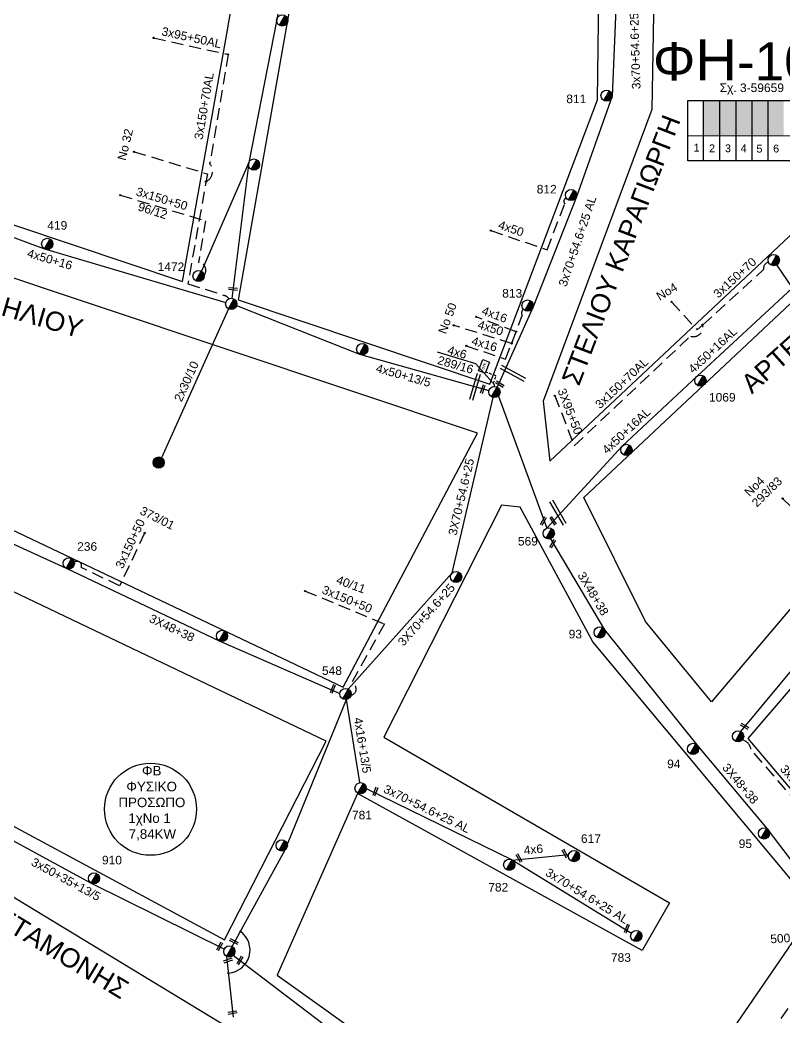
# Model space of a CAD drawing. Header units: millimetres. Extents: x 864 to 3062, y 833 to 2619.
# Drawn here: x 1552.8 to 1713.4, y 1338.7 to 1548.2 of the extents above; entities that cross this region are included whole.
import ezdxf
from ezdxf.enums import TextEntityAlignment as Align

# ---------------------------------------------------------------- set-up
doc = ezdxf.new("R2010")
doc.units = ezdxf.units.MM
doc.linetypes.add('DASHED', pattern=[19.05, 12.7, -6.35])
for name, color, linetype, lineweight in [('.15', 7, 'Continuous', 30), ('2x30_10', 7, 'Continuous', 30), ('3x150+50', 7, 'Continuous', 30), ('3x150+70', 7, 'Continuous', 30), ('3x150+70AL', 7, 'DASHED', 30), ('3x150AL+50CU', 7, 'Continuous', 30), ('3X48+38', 7, 'Continuous', 30), ('3x50+35+13_5', 7, 'Continuous', 30), ('3x70+54.6+25 AL', 7, 'SYN_LINE', 30), ('3x95+35', 7, 'Continuous', 30), ('3X95+50', 7, 'Continuous', 30), ('3x95+50AL', 7, 'Continuous', 30), ('4x16', 7, 'Continuous', 30), ('4x16+13_5', 7, 'Continuous', 30), ('4x50', 7, 'Continuous', 30), ('4x50+13_5', 7, 'Continuous', 30), ('4x50+16', 7, 'Continuous', 30), ('4x50+16AL', 7, 'Continuous', 30), ('4x6', 7, 'SYN_LINE', 30), ('text διευθύνσεων', 250, 'Continuous', 30), ('Υπόβαθρο ΔΕΗ', 7, 'Continuous', 30)]:
    doc.layers.add(name, color=color, linetype=linetype, lineweight=lineweight)
for name, color, linetype in [('Pillar OTE', 7, 'Continuous'), ('TEXT ΚΑΛΩΔΙΩΝ', 7, 'Continuous'), ('Άγνωστα', 7, 'Continuous'), ('Επιγραφές - Σχήματα', 7, 'Continuous'), ('Καλώδια ΧΤ   3x150AL+50CU', 7, 'DASHED'), ('Μηχανική τομή', 7, 'Continuous'), ('Στύλος Ξύλινος', 7, 'Continuous'), ('Στύλος Ξύλινος @ 1', 7, 'Continuous'), ('Στύλος ΦΜ', 7, 'Continuous'), ('Στύλος ΦΜ @ 1', 7, 'Continuous'), ('Συνδέσεις', 7, 'Continuous'), ('Τομή', 7, 'Continuous'), ('Υπόγεια καλώδια Παροχών ΧΤ   4x6', 7, 'DASHED')]:
    doc.layers.add(name, color=color, linetype=linetype)
doc.styles.add('arial', font='arial.ttf')
doc.styles.get("Standard").update_dxf_attribs({"font": 'arial.ttf'})
doc.linetypes.add('SYN_LINE', pattern='A,0.5,-0.0001,["/\\/\\/\\/",Standard,S=0.1,R=0,X=0,Y=-0.05],-0.25', length=0.7501)
doc.dimstyles.new('ISO-25', dxfattribs={"dimtxt": 2.5, "dimasz": 2.5, "dimexe": 1.25, "dimexo": 0.625, "dimtad": 1, "dimtxsty": 'Standard', "dimcen": 2.5, "dimadec": 0, "dimazin": 0, "dimtfac": 1, "dimtmove": 0, "dimatfit": 3, "dimfxl": 1, "dimarcsym": 0})

# ---------------------------------------------------------------- blocks, each defined once
blk = doc.blocks.new('ΥΠΑΡΧΩΝ ΤΣΙΜΕΝΤΕΝΙΟΣ ΣΤΥΛΟΣ')
at = {"layer": 'Στύλος ΦΜ'}
blk.add_hatch(color=7, dxfattribs=at).paths.add_polyline_path([(-1.29, -2.28, 0.574793), (2.62, 0, 0.268822), (1.3, 2.27)])
at = {"layer": 'Στύλος ΦΜ', "color": 7}
blk.add_line((-1.29, -2.28), (1.3, 2.27), dxfattribs=at)
blk.add_circle((0, 0), 2.62, dxfattribs=at)
at = {"layer": 'Στύλος ΦΜ', "flags": 4}
for tag, p in [('ΑΡΙΘΜΟΣ', (-4.68, 8.05)), ('ΤΥΠΟΣ', (-4.91, 3.03))]:
    blk.add_attdef(tag, p, '', height=4, dxfattribs=at)
blk = doc.blocks.new('ΥΠΑΡΧΩΝ ΞΥΛΙΝΟΣ ΣΤΥΛΟΣ')
at = {"layer": 'Στύλος Ξύλινος'}
h = blk.add_hatch(color=7, dxfattribs=at)
h.paths.add_polyline_path([(-2.62, 0, 0.270008), (-1.29, -2.28), (1.3, 2.27, 0.576266)])
h.paths.add_polyline_path([(-1.29, -2.28, 0.574793), (2.62, 0, 0.268822), (1.3, 2.27)])
at = {"layer": 'Στύλος Ξύλινος', "color": 7}
blk.add_line((-1.29, -2.28), (1.3, 2.27), dxfattribs=at)
blk.add_circle((0, 0), 2.62, dxfattribs=at)
at = {"layer": 'Στύλος Ξύλινος', "flags": 4}
for tag, p in [('ΑΡΙΘΜΟΣ', (-4.91, 8.6)), ('ΤΥΠΟΣ', (-4.85, 3.39))]:
    blk.add_attdef(tag, p, '', height=4, dxfattribs=at)
blk = doc.blocks.new('ΤΟΜΗ')
at = {"layer": 'Τομή', "ltscale": 40}
for p, q in [((-5.68, 0), (17.06, 0)), ((-5.68, -2.77), (17.06, -2.77))]:
    blk.add_line(p, q, dxfattribs=at)
blk = doc.blocks.new('_ΣΥΝΔΕΣΗ')
at = {"layer": 'Συνδέσεις', "linetype": 'SYN_LINE', "ltscale": 40}
blk.add_hatch(color=256, dxfattribs=at).paths.add_polyline_path([(0.5, -0.01, 1), (-0.5, -0.01, 1)])
at = {"layer": 'Συνδέσεις'}
blk.add_circle((0, -0.01), 0.5, dxfattribs=at)
blk = doc.blocks.new('ΜΗΧΑΝΙΚΗ ΤΟΜΗ')
at = {"layer": 'Μηχανική τομή', "ltscale": 40}
for p, q in [((-1.89, 0.78), (5.69, 0.78)), ((-1.89, -0.77), (5.69, -0.77))]:
    blk.add_line(p, q, dxfattribs=at)
blk = doc.blocks.new('PILLAR ΟΤΕ')
at = {"layer": 'Pillar OTE', "ltscale": 40}
blk.add_lwpolyline([(-3.31, 2.02), (3.39, 2.02), (3.39, -1.99), (-3.31, -1.99)], close=True, dxfattribs=at)
at = {"layer": 'Pillar OTE', "insert": (-1.81, 0.71), "char_height": 1.3575, "width": 109.961, "attachment_point": 1}
blk.add_mtext('{\\fArial|b1|i0|c161|p34;OTE}', dxfattribs=at)

msp = doc.modelspace()

# ---------------------------------------------------------------- hatches: boundary and pattern name
at = {"layer": 'Καλώδια ΧΤ   3x150AL+50CU', "linetype": 'DASHED', "lineweight": -3, "ltscale": 0.2}
h = msp.add_hatch(color=5, dxfattribs=at)
h.dxf.hatch_style = 1
h.paths.add_polyline_path([(1699.91, 1531.25), (1696.47, 1531.25), (1696.47, 1523.89), (1699.91, 1523.89)])
h = msp.add_hatch(color=1, dxfattribs=at)
h.dxf.hatch_style = 1
h.paths.add_polyline_path([(1699.91, 1523.89), (1703.35, 1523.89), (1703.35, 1531.25), (1699.91, 1531.25)])
h = msp.add_hatch(color=173, dxfattribs=at)
h.dxf.hatch_style = 1
h.paths.add_polyline_path([(1706.65, 1531.25), (1703.35, 1531.25), (1703.35, 1523.89), (1706.65, 1523.88)])
h = msp.add_hatch(color=2, dxfattribs=at)
h.dxf.hatch_style = 1
h.paths.add_polyline_path([(1709.95, 1531.25), (1706.65, 1531.25), (1706.65, 1523.88), (1709.95, 1523.88)])
h = msp.add_hatch(color=27, dxfattribs=at)
h.dxf.hatch_style = 1
h.paths.add_polyline_path([(1713.33, 1531.25), (1710.04, 1531.25), (1710.04, 1523.88), (1713.33, 1523.88)])

# ---------------------------------------------------------------- linework, layer by layer
at = {"layer": '.15', "color": 173, "linetype": 'DASHED', "lineweight": -3, "ltscale": 0.2}
msp.add_lwpolyline([(1576.82, 1520.5), (1592.23, 1515.86), (1588.12, 1492.75), (1595.84, 1490.31, -0.181285), (1596.74, 1489.61, -76.802209)], format="xyb", dxfattribs=at)
at = {"lineweight": -3, "ltscale": 0.2}
msp.add_circle((1580.27, 1382.37), 9.67, dxfattribs=at)
at = {"layer": '2x30_10', "color": 173, "linetype": 'Continuous', "lineweight": -3, "ltscale": 0.2}
msp.add_lwpolyline([(1596.64, 1487.51), (1582.57, 1456.22)], dxfattribs=at)
at = {"layer": '3x150+50', "color": 173, "linetype": 'DASHED', "lineweight": -3, "ltscale": 0.2}
msp.add_lwpolyline([(1573.89, 1511.39), (1591.83, 1506.01), (1590.37, 1497.2, -0.625814), (1591.53, 1494.55, 39.737625)], format="xyb", dxfattribs=at)
at = {"layer": '3x150+50', "color": 27, "linetype": 'DASHED', "lineweight": -3, "ltscale": 0.2}
msp.add_lwpolyline([(1579.04, 1440.4), (1573.79, 1429.32), (1565.71, 1433.15, 0.823914), (1564.26, 1434.22, -1.985342)], format="xyb", dxfattribs=at)
at = {"layer": '3x150+50', "color": 6, "linetype": 'DASHED', "lineweight": -3, "ltscale": 0.2}
msp.add_lwpolyline([(1612.75, 1428.22), (1629.4, 1421.33), (1622.48, 1408.86, -0.823736), (1622.39, 1406.33, 66.352901)], format="xyb", dxfattribs=at)
at = {"layer": '3x150+70', "color": 5, "linetype": 'DASHED', "lineweight": -3, "ltscale": 0.2}
for points in [[(1696.3, 1484.11), (1709.08, 1495.74, -0.403645), (1710.13, 1497.3, 31.328186)], [(1669.3, 1458.74), (1693.71, 1481.75, 0.58715), (1696.29, 1484.17, -2.30488)]]:
    msp.add_lwpolyline(points, format="xyb", dxfattribs=at)
at = {"layer": '3x150+70AL', "color": 173, "linetype": 'DASHED', "lineweight": -3, "ltscale": 0.2}
msp.add_lwpolyline([(1596.59, 1540.95), (1592.7, 1517.99, -0.497458), (1591.94, 1514.22, -1122.483819)], format="xyb", dxfattribs=at)
at = {"layer": '3x150+70AL', "color": 133, "linetype": 'DASHED', "lineweight": -3, "ltscale": 0.2}
msp.add_lwpolyline([(1724.56, 1355.05, -1.338966), (1722.92, 1352.99), (1702.09, 1323.31), (1682.77, 1293.44, 1.25461), (1683.38, 1292.35, 0.379459)], format="xyb", dxfattribs=at)
at = {"layer": '3x150AL+50CU', "color": 30, "linetype": 'DASHED', "lineweight": -3, "ltscale": 0.2}
msp.add_lwpolyline([(1727.31, 1359.19, -0.979304), (1728.23, 1360.21), (1732.77, 1357.28), (1737.16, 1362.35), (1726.19, 1372.02), (1706.41, 1394.99, 0.354219), (1704.56, 1396.86, -1.679576)], format="xyb", dxfattribs=at)
at = {"layer": '3X48+38', "color": 6, "linetype": 'Continuous', "lineweight": -3, "ltscale": 0.2}
for points in [[(1653.36, 1469.19), (1663.53, 1441.41)], [(1664.34, 1439.2), (1675.69, 1420.06), (1695.32, 1395.56), (1709.75, 1378.31), (1724.5, 1358.98)], [(1597.43, 1353.51), (1608.53, 1373.82), (1621.43, 1405.41)]]:
    msp.add_lwpolyline(points, dxfattribs=at)
at = {"layer": '3X48+38', "color": 27, "linetype": 'Continuous', "lineweight": -3, "ltscale": 0.2}
msp.add_lwpolyline([(1496.07, 1465.3), (1530.21, 1448.35), (1545.16, 1440.93), (1562.52, 1432.99), (1594.72, 1417.77), (1620.07, 1406.7)], dxfattribs=at)
at = {"layer": '3x50+35+13_5', "color": 85, "linetype": 'Continuous', "lineweight": -3, "ltscale": 0.2}
for points in [[(1480.8, 1413.99), (1496.69, 1405.43), (1530.07, 1387.34), (1567.82, 1366.84), (1595.79, 1353.01)], [(1597.68, 1351.66), (1619.42, 1335.14), (1639.23, 1321.06), (1659.62, 1306.54), (1682.06, 1291.8)]]:
    msp.add_lwpolyline(points, dxfattribs=at)
at = {"layer": '3x50+35+13_5', "color": 6, "linetype": 'Continuous', "lineweight": -3, "ltscale": 0.2}
msp.add_lwpolyline([(1596.26, 1351.47), (1597.67, 1338.7)], dxfattribs=at)
at = {"layer": '3x70+54.6+25 AL', "color": 173, "linetype": 'SYN_LINE', "lineweight": -3, "ltscale": 15}
for points in [[(1609.93, 1614.25), (1614.2, 1595.22), (1610.76, 1571.65), (1606.78, 1548.26), (1600.91, 1518.27), (1597.36, 1489.7)], [(1600.91, 1518.27), (1590.95, 1495.43)]]:
    msp.add_lwpolyline(points, dxfattribs=at)
at = {"layer": '3x70+54.6+25 AL', "color": 30, "linetype": 'SYN_LINE', "lineweight": -3, "ltscale": 15}
msp.add_lwpolyline([(1676.98, 1608.09), (1678.23, 1583.49), (1678.48, 1560.64), (1677.27, 1532.19), (1669.76, 1511.01), (1660.64, 1487.92), (1653.11, 1471.05)], dxfattribs=at)
at = {"layer": '3x70+54.6+25 AL', "color": 6, "linetype": 'SYN_LINE', "lineweight": -3, "ltscale": 15}
msp.add_lwpolyline([(1621.83, 1407.6), (1643.68, 1432.04), (1652.26, 1468.88)], dxfattribs=at)
at = {"layer": '3x70+54.6+25 AL', "color": 27, "linetype": 'SYN_LINE', "lineweight": -3, "ltscale": 15}
msp.add_lwpolyline([(1625.58, 1386.7), (1656.23, 1371.73), (1681.32, 1356.36)], dxfattribs=at)
at = {"layer": '3x95+35', "color": 30, "linetype": 'DASHED', "lineweight": -3, "ltscale": 0.2}
msp.add_lwpolyline([(1713.08, 1447.65), (1725.65, 1435.48), (1724.36, 1433.84, 0.515205), (1724.05, 1432.84, 22.399279)], format="xyb", dxfattribs=at)
at = {"layer": '3X95+50', "color": 5, "linetype": 'DASHED', "lineweight": -3, "ltscale": 0.2}
for points in [[(1689.74, 1488.97), (1695.16, 1483.06), (1696.3, 1484.11)], [(1665.22, 1469.25), (1669.3, 1458.74)]]:
    msp.add_lwpolyline(points, dxfattribs=at)
at = {"layer": '3x95+50AL', "color": 173, "linetype": 'DASHED', "lineweight": -3, "ltscale": 0.2}
msp.add_lwpolyline([(1580.93, 1544.42), (1596.59, 1540.95)], dxfattribs=at)
at = {"layer": '4x16', "color": 30, "linetype": 'DASHED', "lineweight": -3, "ltscale": 0.2}
msp.add_lwpolyline([(1646.62, 1479.72), (1654.89, 1476.96), (1658.39, 1486.08, -0.390295), (1658.62, 1487.41, 75.912643)], format="xyb", dxfattribs=at)
msp.add_lwpolyline([(1657.09, 1482.7), (1648.68, 1485.82)], dxfattribs=at)
at = {"layer": '4x16+13_5', "color": 27, "linetype": 'Continuous', "lineweight": -3, "ltscale": 0.2}
msp.add_lwpolyline([(1624.28, 1387.97), (1621.43, 1405.41)], dxfattribs=at)
at = {"layer": '4x50', "color": 30, "linetype": 'DASHED', "lineweight": -3, "ltscale": 0.2}
msp.add_lwpolyline([(1651.79, 1503.93), (1663.58, 1499.93), (1667.33, 1509.57, -0.636935), (1667.68, 1510.74, 163.377654)], format="xyb", dxfattribs=at)
msp.add_lwpolyline([(1656.15, 1480.24), (1643.98, 1484.02)], dxfattribs=at)
at = {"layer": '4x50+13_5', "color": 1, "linetype": 'Continuous', "lineweight": -3, "ltscale": 0.2}
msp.add_lwpolyline([(1598.35, 1488.2), (1624.17, 1478), (1651.39, 1470.35)], dxfattribs=at)
at = {"layer": '4x50+16', "color": 1, "linetype": 'Continuous', "lineweight": -3, "ltscale": 0.2}
msp.add_lwpolyline([(1516.87, 1515.27), (1558, 1500.13), (1596.09, 1488.86)], dxfattribs=at)
at = {"layer": '4x50+16AL', "color": 5, "linetype": 'Continuous', "lineweight": -3, "ltscale": 0.2}
for points in [[(1732.31, 1515.85), (1715.09, 1491.84), (1695.1, 1473.36), (1679.38, 1458.62), (1663.53, 1441.41)], [(1715.14, 1491.91), (1711.88, 1496.76)]]:
    msp.add_lwpolyline(points, dxfattribs=at)
at = {"layer": '4x50+16AL', "color": 30, "linetype": 'Continuous', "lineweight": -3, "ltscale": 0.2}
msp.add_lwpolyline([(1704.31, 1398.72), (1721.56, 1419.41), (1730.37, 1430.52), (1742.28, 1444.53)], dxfattribs=at)
at = {"layer": '4x6', "color": 27, "linetype": 'SYN_LINE', "lineweight": -3, "ltscale": 15}
msp.add_lwpolyline([(1656.29, 1371.69), (1668.13, 1372.88)], dxfattribs=at)
at = {"layer": 'Pillar OTE', "lineweight": -3, "ltscale": 40}
for points in [[(1693.15, 1518.61), (1693.15, 1531.25), (1723.48, 1531.25), (1723.48, 1518.59), (1693.15, 1518.62)], [(1696.47, 1518.61), (1696.47, 1531.25)], [(1699.91, 1518.61), (1699.91, 1531.25)], [(1703.35, 1518.61), (1703.35, 1531.25)], [(1706.65, 1518.6), (1706.65, 1531.25)], [(1710.04, 1518.6), (1710.04, 1531.25)], [(1693.15, 1523.9), (1723.48, 1523.87)]]:
    msp.add_lwpolyline(points, dxfattribs=at)
at = {"layer": 'Υπόβαθρο ΔΕΗ', "lineweight": -3}
for points in [[(1608.02, 1613.79), (1549.2, 1619.91), (1532.01, 1545.26), (1517.2, 1516.65), (1587.02, 1493.22), (1596.31, 1545.3)], [(1675.19, 1608.08), (1620.38, 1612.51), (1598.67, 1489.39), (1651.59, 1471.71), (1674.2, 1531.4)], [(1718.58, 1594.05), (1690.45, 1602.17), (1686.79, 1597.54), (1685.57, 1529.36), (1662.76, 1468.12), (1664.2, 1455.51), (1730.57, 1517.79), (1748.04, 1545.14)], [(1648.99, 1461.36), (1515.85, 1505.87), (1496.82, 1466.88), (1620.78, 1408.02)], [(1617.21, 1396.66), (1491.59, 1456.63), (1472.71, 1421.2), (1595.83, 1354.92)], [(1689.32, 1362.71), (1683.55, 1352.67), (1623.78, 1385.65), (1606.88, 1347.54), (1676.35, 1297.85), (1720, 1361.44), (1673.18, 1417.57), (1657.97, 1445.86), (1654.03, 1446.23), (1629.28, 1397.53)], [(1571.18, 1285.74), (1604.83, 1331.45), (1537.62, 1372.27), (1508.79, 1329.65), (1537.8, 1309.03), (1556.77, 1295.41), (1571.18, 1285.74)]]:
    msp.add_lwpolyline(points, close=True, dxfattribs=at)
for points in [[(1758.99, 1476.73), (1698.11, 1404.95), (1684.25, 1421.84), (1671.35, 1447.84), (1733.01, 1505.75), (1735.54, 1505.58, 0.122658)], [(1792.15, 1473.97), (1802.91, 1458.84), (1734.98, 1372.26), (1727, 1372.26), (1705.87, 1397.23), (1769.38, 1471.24, 0.175478)]]:
    msp.add_lwpolyline(points, format="xyb", close=True, dxfattribs=at)
msp.add_lwpolyline([(1648.6, 1475.95), (1640.56, 1478.41)], dxfattribs=at)
msp.add_arc((1596.35, 1352.79), 4.83, 273.5852, 54.1478, dxfattribs=at)
at = {"layer": 'Υπόγεια καλώδια Παροχών ΧΤ   4x6', "color": 1, "linetype": 'DASHED', "ltscale": 0.05}
msp.add_lwpolyline([(1652.48, 1471.21, 0.450081), (1652.29, 1471.81), (1652.9, 1473.4), (1650.68, 1474.23)], format="xyb", dxfattribs=at)

# ---------------------------------------------------------------- block references
at = {"layer": 'Pillar OTE', "xscale": 0.3750000000000001, "yscale": 0.3750000000000001, "zscale": 0.3750000000000001, "rotation": 69.25266937783537}
msp.add_blockref('PILLAR ΟΤΕ', (1650.33, 1475.4), dxfattribs=at)
at = {"layer": 'Μηχανική τομή', "lineweight": -3, "zscale": 0.4999999999999997}
for p, xscale, yscale, rotation in [((1598.07, 1491.6), 0.249999999999946, 0.249999999999946, 174.4298595827747), ((1649.97, 1470.21), 0.2499999999999461, 0.2499999999999461, 71.67982353562562), ((1653.25, 1471.94), 0.2499999999999461, 0.2499999999999461, 328.8125684295962), ((1662.6, 1442.54), 0.2499999999999461, 0.2499999999999461, 61.3033695725084), ((1665.16, 1442.58), 0.2499999999999461, 0.2499999999999461, 122.6067391450131), ((1664.6, 1437.78), 0.2499999999999461, 0.2499999999999461, 61.3033695725084), ((1618.72, 1408.1), 0.2499999999999458, 0.2499999999999458, 248.9365260926364), ((1705.56, 1399.54), 0.2499999999999461, 0.2499999999999461, 150.5148215912048), ((1627.65, 1386.52), 0.2499999999999458, 0.2499999999999458, 248.9365260926364), ((1657.43, 1372.56), 0.2499999999999458, 0.2499999999999458, 299.6969575159379), ((1667.08, 1373.53), 0.2499999999999458, 0.2499999999999458, 299.6969575159379), ((1680.5, 1357.75), 0.2499999999999458, 0.2499999999999458, 248.9365260926364), ((1595, 1353.94), 0.2499999999999462, 0.2499999999999462, 240.3996471379264), ((1598.26, 1354.37), 0.2499999999999462, 0.2499999999999462, 154.0853549275791), ((1599.25, 1351.02), 0.2499999999999462, 0.2499999999999462, 240.3996471379264), ((1596.96, 1350.72), 0.2499999999999463, 0.2499999999999463, 199.0782551174919), ((1597.96, 1339.69), 0.2499999999999463, 0.2499999999999463, 189.4839576900311)]:
    msp.add_blockref('ΜΗΧΑΝΙΚΗ ΤΟΜΗ', p, dxfattribs=dict(at, xscale=xscale, yscale=yscale, rotation=rotation))
at = {"layer": 'Στύλος Ξύλινος @ 1', "lineweight": -3, "ltscale": 40, "xscale": 0.4499999999998181, "yscale": 0.4499999999998181, "zscale": 0.4499999999998181}
msp.add_blockref('ΥΠΑΡΧΩΝ ΞΥΛΙΝΟΣ ΣΤΥΛΟΣ', (1581.99, 1455.2), dxfattribs=at)
at = {"layer": 'Στύλος ΦΜ @ 1', "lineweight": -3, "ltscale": 40, "xscale": 0.4499999999998181, "yscale": 0.4499999999998181, "zscale": 0.4499999999998181}
for p in [(1607.95, 1548.09), (1602, 1517.81), (1711.23, 1497.73), (1597.22, 1488.53), (1624.75, 1479.03), (1652.53, 1470.03), (1680.27, 1457.86), (1644.47, 1431.17), (1595.3, 1418.79), (1703.73, 1397.69), (1607.85, 1374.78), (1596.84, 1352.49)]:
    msp.add_blockref('ΥΠΑΡΧΩΝ ΤΣΙΜΕΝΤΕΝΙΟΣ ΣΤΥΛΟΣ', p, dxfattribs=at)
at = {"layer": 'Στύλος ΦΜ @ 1', "lineweight": -3, "ltscale": 40}
ref = msp.add_blockref('ΥΠΑΡΧΩΝ ΤΣΙΜΕΝΤΕΝΙΟΣ ΣΤΥΛΟΣ', (1676.09, 1532.29), dxfattribs=dict(at, xscale=0.4499999999998278, yscale=0.4499999999998278, zscale=0.4499999999998278))
ref.add_attrib('ΤΥΠΟΣ', '811', (1667.63, 1530.71), dxfattribs={"layer": 'Στύλος ΦΜ', "height": 1.8, "flags": 4})
ref = msp.add_blockref('ΥΠΑΡΧΩΝ ΤΣΙΜΕΝΤΕΝΙΟΣ ΣΤΥΛΟΣ', (1668.65, 1511.41), dxfattribs=dict(at, xscale=0.4499999999998028, yscale=0.4499999999998028, zscale=0.4499999999998028))
ref.add_attrib('ΤΥΠΟΣ', '812', (1661.42, 1511.74), dxfattribs={"layer": 'Στύλος ΦΜ', "height": 1.8, "flags": 4})
ref = msp.add_blockref('ΥΠΑΡΧΩΝ ΤΣΙΜΕΝΤΕΝΙΟΣ ΣΤΥΛΟΣ', (1558.58, 1501.15), dxfattribs=dict(at, xscale=0.4499999999998278, yscale=0.4499999999998278, zscale=0.4499999999998278))
ref.add_attrib('ΤΥΠΟΣ', '419', (1558.58, 1504.13), dxfattribs={"layer": 'Στύλος ΦΜ', "height": 1.8, "flags": 4})
ref = msp.add_blockref('ΥΠΑΡΧΩΝ ΤΣΙΜΕΝΤΕΝΙΟΣ ΣΤΥΛΟΣ', (1590.36, 1494.4), dxfattribs=dict(at, xscale=0.4499999999997691, yscale=0.4499999999997691, zscale=0.4499999999997691))
ref.add_attrib('ΤΥΠΟΣ', '1472', (1581.77, 1495.44), dxfattribs={"layer": 'Στύλος ΦΜ', "height": 1.8, "rotation": 360, "flags": 4})
ref = msp.add_blockref('ΥΠΑΡΧΩΝ ΤΣΙΜΕΝΤΕΝΙΟΣ ΣΤΥΛΟΣ', (1659.49, 1488.2), dxfattribs=dict(at, xscale=0.4499999999998385, yscale=0.4499999999998385, zscale=0.4499999999998385))
ref.add_attrib('ΤΥΠΟΣ', '813', (1654.17, 1489.86), dxfattribs={"layer": 'Στύλος ΦΜ', "height": 1.8, "rotation": 360, "flags": 4})
ref = msp.add_blockref('ΥΠΑΡΧΩΝ ΤΣΙΜΕΝΤΕΝΙΟΣ ΣΤΥΛΟΣ', (1695.81, 1472.42), dxfattribs=dict(at, xscale=0.4499999999997378, yscale=0.4499999999997378, zscale=0.4499999999997378))
ref.add_attrib('ΤΥΠΟΣ', '1069', (1697.61, 1468.02), dxfattribs={"layer": 'Στύλος ΦΜ', "height": 1.8, "rotation": 360, "flags": 4})
ref = msp.add_blockref('ΥΠΑΡΧΩΝ ΤΣΙΜΕΝΤΕΝΙΟΣ ΣΤΥΛΟΣ', (1663.94, 1440.31), dxfattribs=dict(at, xscale=0.4499999999998181, yscale=0.4499999999998181, zscale=0.4499999999998181))
ref.add_attrib('ΤΥΠΟΣ', '569', (1657.46, 1437.78), dxfattribs={"layer": 'Στύλος ΦΜ', "height": 1.8, "flags": 4})
ref = msp.add_blockref('ΥΠΑΡΧΩΝ ΤΣΙΜΕΝΤΕΝΙΟΣ ΣΤΥΛΟΣ', (1563.1, 1434.01), dxfattribs=dict(at, xscale=0.4499999999998321, yscale=0.4499999999998321, zscale=0.4499999999998321))
ref.add_attrib('ΤΥΠΟΣ', '236', (1564.86, 1436.67), dxfattribs={"layer": 'Στύλος ΦΜ', "height": 1.8, "flags": 4})
ref = msp.add_blockref('ΥΠΑΡΧΩΝ ΤΣΙΜΕΝΤΕΝΙΟΣ ΣΤΥΛΟΣ', (1674.65, 1419.51), dxfattribs=dict(at, xscale=0.4499999999998181, yscale=0.4499999999998181, zscale=0.4499999999998181))
ref.add_attrib('ΤΥΠΟΣ', '93', (1668.13, 1418.27), dxfattribs={"layer": 'Στύλος ΦΜ', "height": 1.8, "flags": 4})
ref = msp.add_blockref('ΥΠΑΡΧΩΝ ΤΣΙΜΕΝΤΕΝΙΟΣ ΣΤΥΛΟΣ', (1621.24, 1406.58), dxfattribs=dict(at, xscale=0.4499999999998383, yscale=0.4499999999998383, zscale=0.4499999999998383))
ref.add_attrib('ΤΥΠΟΣ', '548', (1616.3, 1410.6), dxfattribs={"layer": 'Στύλος ΦΜ', "height": 1.8, "flags": 4})
ref = msp.add_blockref('ΥΠΑΡΧΩΝ ΤΣΙΜΕΝΤΕΝΙΟΣ ΣΤΥΛΟΣ', (1694.26, 1395.05), dxfattribs=dict(at, xscale=0.4499999999998037, yscale=0.4499999999998037, zscale=0.4499999999998037))
ref.add_attrib('ΤΥΠΟΣ', '94', (1688.82, 1391.01), dxfattribs={"layer": 'Στύλος ΦΜ', "height": 1.8, "flags": 4})
ref = msp.add_blockref('ΥΠΑΡΧΩΝ ΤΣΙΜΕΝΤΕΝΙΟΣ ΣΤΥΛΟΣ', (1624.41, 1386.79), dxfattribs=dict(at, xscale=0.4499999999998097, yscale=0.4499999999998097, zscale=0.4499999999998097))
ref.add_attrib('ΤΥΠΟΣ', '781', (1622.6, 1380.25), dxfattribs={"layer": 'Στύλος ΦΜ', "height": 1.8, "flags": 4})
ref = msp.add_blockref('ΥΠΑΡΧΩΝ ΤΣΙΜΕΝΤΕΝΙΟΣ ΣΤΥΛΟΣ', (1709.17, 1377.29), dxfattribs=dict(at, xscale=0.4499999999998181, yscale=0.4499999999998181, zscale=0.4499999999998181))
ref.add_attrib('ΤΥΠΟΣ', '95', (1703.86, 1374.23), dxfattribs={"layer": 'Στύλος ΦΜ', "height": 1.8, "flags": 4})
ref = msp.add_blockref('ΥΠΑΡΧΩΝ ΤΣΙΜΕΝΤΕΝΙΟΣ ΣΤΥΛΟΣ', (1669.25, 1372.52), dxfattribs=dict(at, xscale=0.4499999999998282, yscale=0.4499999999998282, zscale=0.4499999999998282))
ref.add_attrib('ΤΥΠΟΣ', '617', (1670.71, 1375.3), dxfattribs={"layer": 'Στύλος ΦΜ', "height": 1.8, "flags": 4})
ref = msp.add_blockref('ΥΠΑΡΧΩΝ ΤΣΙΜΕΝΤΕΝΙΟΣ ΣΤΥΛΟΣ', (1568.4, 1367.86), dxfattribs=dict(at, xscale=0.4499999999998581, yscale=0.4499999999998581, zscale=0.4499999999998581))
ref.add_attrib('ΤΥΠΟΣ', '910', (1570.07, 1370.79), dxfattribs={"layer": 'Στύλος ΦΜ', "height": 1.8, "flags": 4})
ref = msp.add_blockref('ΥΠΑΡΧΩΝ ΤΣΙΜΕΝΤΕΝΙΟΣ ΣΤΥΛΟΣ', (1655.65, 1370.71), dxfattribs=dict(at, xscale=0.4499999999997857, yscale=0.4499999999997857, zscale=0.4499999999997857))
ref.add_attrib('ΤΥΠΟΣ', '782', (1651.24, 1365.09), dxfattribs={"layer": 'Στύλος ΦΜ', "height": 1.8, "rotation": 360, "flags": 4})
ref = msp.add_blockref('ΥΠΑΡΧΩΝ ΤΣΙΜΕΝΤΕΝΙΟΣ ΣΤΥΛΟΣ', (1682.33, 1355.74), dxfattribs=dict(at, xscale=0.4499999999998762, yscale=0.4499999999998762, zscale=0.4499999999998762))
ref.add_attrib('ΤΥΠΟΣ', '783', (1677.01, 1350.32), dxfattribs={"layer": 'Στύλος ΦΜ', "height": 1.8, "flags": 4})
at = {"layer": 'Συνδέσεις', "lineweight": -3, "xscale": 0.25, "yscale": 0.25, "zscale": 0.25}
for p in [(1580.93, 1544.42), (1596.59, 1540.95), (1576.82, 1520.5), (1591.94, 1514.22), (1573.9, 1511.39), (1651.79, 1503.93), (1689.74, 1488.97), (1648.68, 1485.82), (1643.98, 1484.03), (1696.29, 1484.18), (1657.09, 1482.71), (1646.62, 1479.72), (1656.15, 1480.24), (1665.23, 1469.25), (1713.08, 1447.65), (1579.04, 1440.4), (1612.76, 1428.22), (1599.18, 1356.71), (1596.65, 1347.97)]:
    msp.add_blockref('_ΣΥΝΔΕΣΗ', p, dxfattribs=at)
at = {"layer": 'Τομή', "lineweight": -3, "xscale": 0.2499999999999996, "yscale": 0.2499999999999996, "zscale": 0.2499999999999996}
for p, rotation in [((1657.53, 1472.92), 151.3567301652979), ((1647.76, 1469.89), 73.56869730137768), ((1666.3, 1443.27), 120.0001268936477)]:
    msp.add_blockref('ΤΟΜΗ', p, dxfattribs=dict(at, rotation=rotation))

# ---------------------------------------------------------------- texts
at = {"lineweight": -3, "ltscale": 30, "char_height": 1.63, "width": 11.2573, "attachment_point": 1}
for s, insert in [('1', (1694.39, 1522.18)), ('2', (1697.63, 1522.04)), ('3', (1700.96, 1522.04)), ('4', (1704.26, 1522.04)), ('5', (1707.57, 1521.96)), ('6', (1711.09, 1521.99))]:
    msp.add_mtext(s, dxfattribs=dict(at, insert=insert))
at = {"layer": 'text διευθύνσεων', "color": 7, "lineweight": -3, "ltscale": 40, "char_height": 4, "width": 94.4586, "attachment_point": 1, "style": 'arial'}
for s, insert, rotation in [('ΣTEΛIOY ΚΑΡΑΓΙΩΡΓΗ ', (1666.55, 1472.54), 69.0751), ('APTEMIΔOΣ', (1703.95, 1472.45), 41.888), ('HΛIOY', (1549.77, 1490.06), 343.62), ('KAΣTAMONHΣ', (1543.11, 1365.71), 328.9099)]:
    msp.add_mtext(s, dxfattribs=dict(at, insert=insert, rotation=rotation))
at = {"layer": 'TEXT ΚΑΛΩΔΙΩΝ', "linetype": 'Continuous', "lineweight": -3, "ltscale": 0.2}
for s, rotation, p in [('3x70+54.6+25 AL', 91.6942, (1682.04, 1543.56)), ('3x95+50AL', 347.5021, (1588.91, 1544.49)), ('3x150+70AL', 80.392, (1591.5, 1530.1)), ('3x150+50', 343.3131, (1582.67, 1510.63)), ('3x70+54.6+25 AL', 71.3361, (1669.97, 1501.71)), ('4x50', 341.2601, (1656.04, 1504.39)), ('4x50+16', 343.5248, (1559.13, 1497.92)), ('3x150+70', 42.3233, (1703.04, 1494.05)), ('4x16', 339.6586, (1652.57, 1486.3)), ('4x50', 342.7349, (1651.72, 1483.5)), ('4x50+16AL', 42.7521, (1698.38, 1478.84)), ('4x16', 343.955, (1650.44, 1480.11)), ('4x6', 343.955, (1644.71, 1478.38)), ('289/16', 343.955, (1644.36, 1475.76)), ('2x30/10', 65.7922, (1587.81, 1472.27)), ('4x50+13/5', 344.2976, (1633.42, 1473.53)), ('3x150+70AL', 43.3094, (1679.27, 1471.91)), ('3X95+50', 291.188, (1668.43, 1465.97)), ('4x50+16AL', 43.141, (1680.24, 1461.9)), ('3X70+54.6+25', 76.8939, (1645.55, 1448)), ('3x150+50', 64.6772, (1575.99, 1438.16)), ('3X48+38', 300.66, (1673.28, 1427.66)), ('3x150+50', 337.5272, (1621.6, 1426.51)), ('3X70+54.6+25', 48.1987, (1638.23, 1423.25)), ('3X48+38', 334.6948, (1584.78, 1420.47)), ('4x16+13/5', 279.2667, (1624.82, 1395.81)), ('3X48+38', 309.9195, (1704.21, 1387.75)), ('3x150AL+50CU', 310.73, (1718.91, 1384.57)), ('3x70+54.6+25 AL', 333.9716, (1638.35, 1382.47)), ('4x6', 5.7157, (1660.71, 1373.94)), ('3x50+35+13/5', 331.5009, (1562.52, 1367.67)), ('3x70+54.6+25 AL', 328.5041, (1672, 1364.18)), ('500', 3.5625, (1712.59, 1355.24))]:
    msp.add_text(s, height=1.8, rotation=rotation, dxfattribs=at).set_placement(p, align=Align.MIDDLE_CENTER)
at = {"layer": 'Άγνωστα', "lineweight": -3, "ltscale": 40, "insert": (1699.86, 1534.85), "char_height": 1.8, "width": 27.758, "attachment_point": 1, "style": 'arial'}
msp.add_mtext('Σχ. 3-59659', dxfattribs=at)
at = {"layer": 'Άγνωστα', "lineweight": -3, "ltscale": 40, "char_height": 1.8, "width": 27.758, "attachment_point": 1, "style": 'arial'}
for s, insert, rotation in [('No 32', (1573.28, 1518.98), 76.1755), ('96/12', (1578.02, 1509.93), 342.2601), ('\\pt12.6;No4', (1686.31, 1490.71), 30.9441), ('\\pt5.4,12.6;No 50', (1640.65, 1482.69), 69.6506), ('No4', (1704.88, 1449.23), 44.5009), ('293/83', (1706.41, 1447), 44.5009), ('373/01', (1578.69, 1446.09), 333.3), ('40/11', (1619.76, 1431.55), 339.6367)]:
    msp.add_mtext(s, dxfattribs=dict(at, insert=insert, rotation=rotation))
at = {"layer": 'Υπόβαθρο ΔΕΗ', "lineweight": -3, "attachment_point": 1}
for s, insert, char_height, width in [('Φ{\\H1.0833x;H}-105', (1685.83, 1544.15), 8, 84.6573), ('{\\W8.64836; }ΦΒ \\P{\\W4.42067; }ΦΥΣΙΚΟ \\P{\\W2.28183; }ΠΡΟΣΩΠΟ', (1571.76, 1391.48), 2, 17.2548), ('{\\W5.64925; }1χΝο 1\\P{\\W5.75643; }7,84KW', (1571.23, 1381.5), 2, 17.2548)]:
    msp.add_mtext(s, dxfattribs=dict(at, insert=insert, char_height=char_height, width=width))

# ---------------------------------------------------------------- leaders
at = {"layer": 'Επιγραφές - Σχήματα', "ltscale": 40}
msp.add_leader([(1652.16, 1472.05), (1648.6, 1475.95)], dimstyle='ISO-25', override={"dimasz": 0.5, "dimtad": 0}, dxfattribs=at)

doc.saveas('drawing.dxf')
